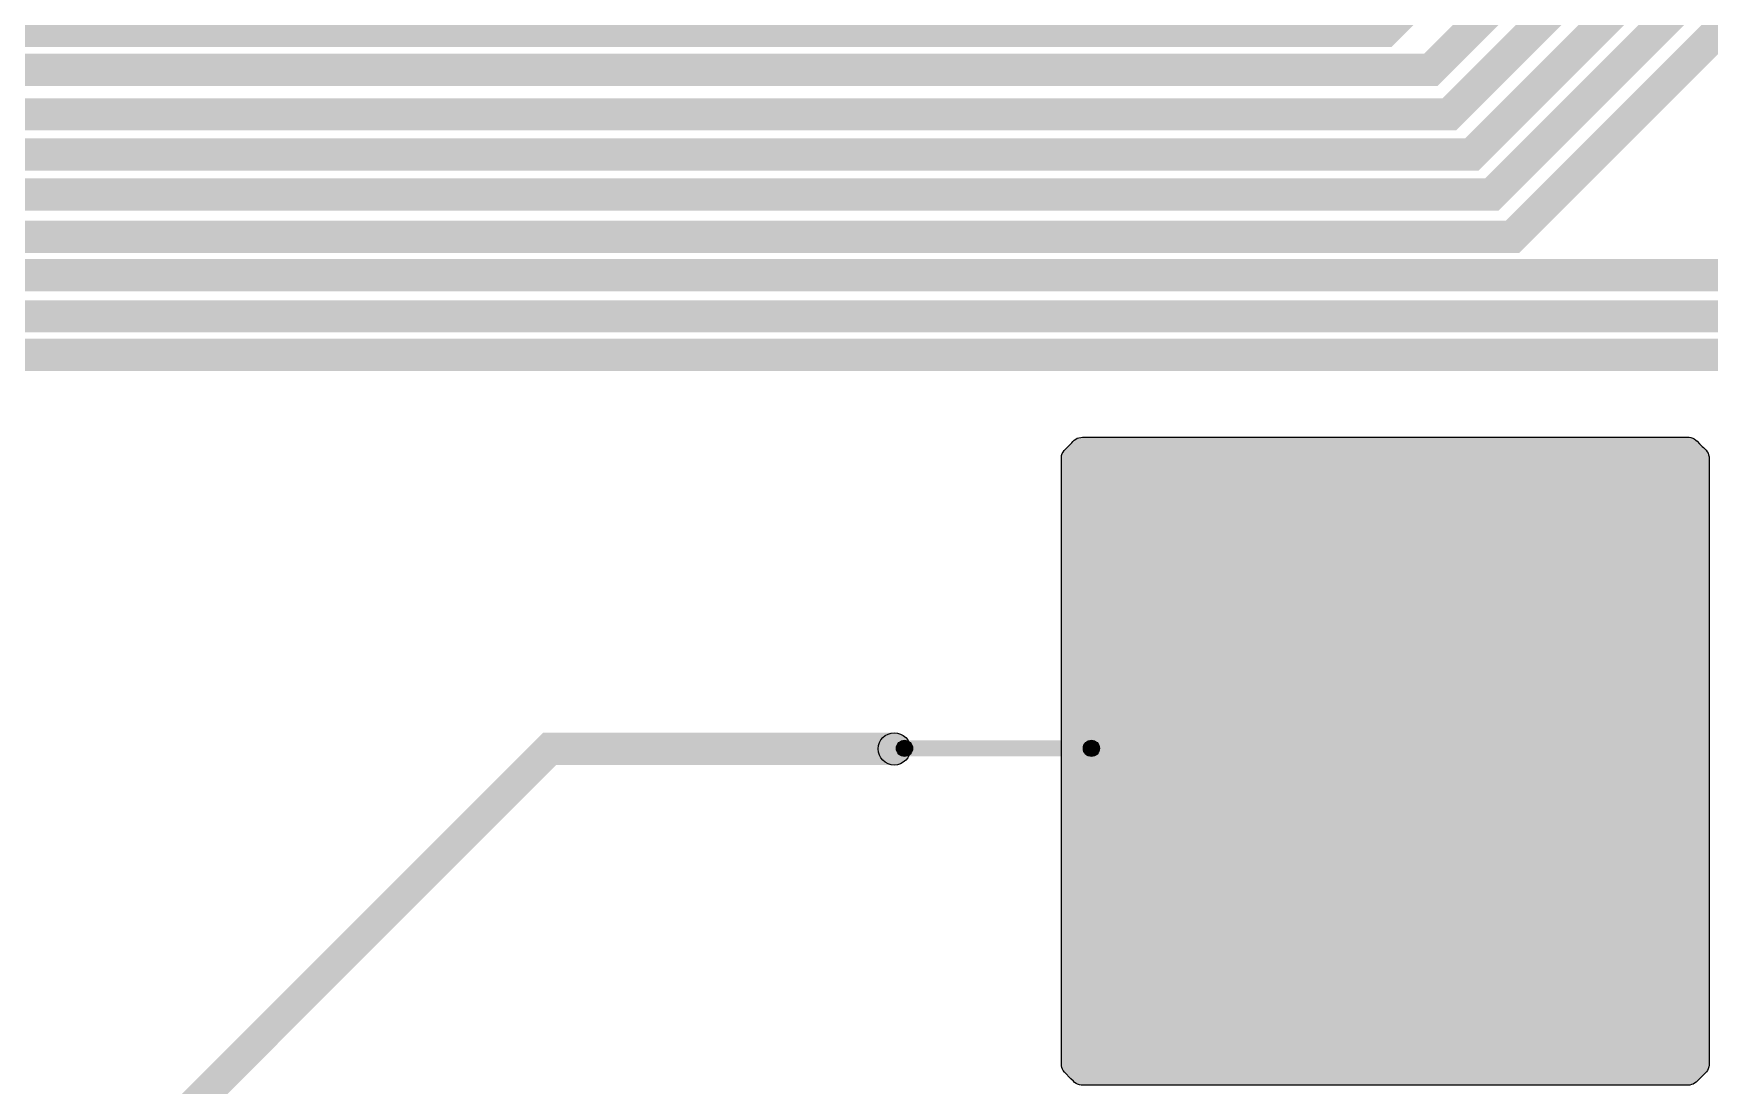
# Model space of a CAD drawing. Extents: x -57500 to 57500, y -57500 to 57500.
# Drawn here: x -17434 to -7045, y -3015 to 3505 of the extents above; entities that cross this region are included whole.
import ezdxf

# ---------------------------------------------------------------- set-up
doc = ezdxf.new("R2010")
doc.units = 0
doc.header["$MEASUREMENT"] = 0
doc.layers.get('0').update_dxf_attribs({"color": 160, "true_color": 0x003fff})
doc.layers.add('Metal1', color=160, linetype='Continuous', true_color=0x003fff)

msp = doc.modelspace()

# ---------------------------------------------------------------- hatches: boundary and pattern name
msp.add_hatch(color=5).paths.add_polyline_path([(-7047.519, -2877.441), (-7047.602, -2888.964), (-7049.334, -2900.373), (-7052.884, -2911.411), (-7057.858, -2921.15), (-7064.207, -2929.989), (-7071.774, -2937.786), (-7095.286, -2961.298), (-7103.434, -2969.445), (-7111.581, -2977.593), (-7119.729, -2985.741), (-7127.889, -2993.876), (-7136.984, -3000.971), (-7146.54, -3006.25), (-7156.83, -3009.988), (-7167.506, -3012.098), (-7178.367, -3012.526), (-10927.435, -3012.526), (-10938.957, -3012.443), (-10950.367, -3010.711), (-10961.405, -3007.161), (-10971.143, -3002.187), (-10979.982, -2995.838), (-10987.779, -2988.27), (-11003.143, -2972.906), (-11011.291, -2964.759), (-11035.734, -2940.316), (-11043.869, -2932.156), (-11050.964, -2923.061), (-11056.244, -2913.504), (-11059.981, -2903.215), (-11062.091, -2892.539), (-11062.519, -2881.677), (-11062.519, 867.39), (-11062.436, 878.913), (-11060.704, 890.322), (-11057.154, 901.36), (-11052.18, 911.098), (-11045.831, 919.937), (-11038.264, 927.735), (-11022.9, 943.099), (-11014.752, 951.246), (-11006.604, 959.394), (-10998.457, 967.542), (-10990.309, 975.689), (-10982.149, 983.824), (-10973.054, 990.919), (-10963.498, 996.199), (-10953.208, 999.936), (-10942.532, 1002.046), (-10931.671, 1002.474), (-7182.603, 1002.474), (-7171.08, 1002.391), (-7159.671, 1000.659), (-7148.633, 997.109), (-7138.895, 992.135), (-7130.056, 985.786), (-7122.258, 978.219), (-7106.894, 962.855), (-7098.747, 954.707), (-7090.599, 946.56), (-7082.452, 938.412), (-7074.304, 930.264), (-7066.169, 922.104), (-7059.074, 913.01), (-7053.794, 903.453), (-7050.057, 893.163), (-7047.947, 882.487), (-7047.519, 871.626)], flags=0)
h = msp.add_hatch(color=5)
edge = h.paths.add_edge_path(flags=0)
edge.add_arc((-12097.95, -928.8), 100, 0, 360)
h = msp.add_hatch(color=5)
edge = h.paths.add_edge_path(flags=0)
edge.add_arc((-12034.35, -925.5), 50, 0, 360)
h = msp.add_hatch(color=5)
edge = h.paths.add_edge_path(flags=0)
edge.add_arc((-10876.15, -925.5), 50, 0, 360)

# ---------------------------------------------------------------- linework, layer by layer
at = {"layer": 'Metal1'}
for points, const_width in [([(-29908.6, -1301.2), (-28441.2, 166.2), (-23852.25, 166.2), (-21263.7, 2754.75), (-8519.65, 2754.75), (-5621.1, 5653.3), (-2393.95, 5653.3), (-1329.7, 6717.55)], 200), ([(-29700.7, 1678.4), (-29700.7, 2218.8), (-29234.4, 2685.1), (-23850.8, 2685.1), (-23013.55, 3522.35), (-9056.45, 3522.35), (-6052, 6526.8), (-6052, 6689.05)], 200), ([(-27196.25, 1600.9), (-27196.25, 1982.4), (-26745.85, 2432.8), (-23714.9, 2432.8), (-22867.1, 3280.6), (-8772.2, 3280.6), (-5873.7, 6179.1), (-4558.25, 6179.1), (-4082.7, 6654.65), (-4082.7, 6687.65)], 200), ([(-24602.1, 1139.3), (-22736.9, 3004.5), (-8657.65, 3004.5), (-5764.45, 5897.7), (-3754.3, 5897.7), (-3442.85, 6209.15)], 200), ([(-27483.4, -1202.4), (-26360.05, -79.05), (-23668.1, -79.05), (-21082.15, 2506.9), (-8393.85, 2506.9), (-5476.45, 5424.3), (-2114.15, 5424.3), (-1541.85, 5996.6), (-1376.75, 5996.6)], 200), ([(-24454.55, -972), (-23945.85, -972), (-20729.3, 2244.55), (-8266.2, 2244.55), (-6490.65, 4020.1), (-1404.45, 4020.1)], 200), ([(-30169.5, -3577.55), (-28971.55, -2379.6), (-23065.35, -2379.6), (-22609.5, -1923.75), (-22609.5, -397.2), (-20204.35, 2007.95), (-1462.65, 2007.95)], 200), ([(-1902.55, 1371.3), (-1902.55, 1532.7), (-2122.4, 1752.55), (-20086.5, 1752.55), (-22355.15, -516.1), (-22355.15, -2026.75), (-22964.75, -2636.35), (-26092.05, -2636.35), (-27178.7, -3723)], 200), ([(-24454.4, -3785.85), (-22418.9, -3785.85), (-21554.95, -2921.9), (-21554.95, -419.95), (-19621.15, 1513.85), (-5263.75, 1513.85), (-5128, 1378.1), (-5128, 1290.4)], 200), ([(-30030.75, -6208.3), (-28668.45, -4846), (-18151.8, -4846), (-14234.6, -928.8), (-12097.95, -928.8)], 200), ([(-10876.15, -925.5), (-12034.35, -925.5)], 100)]:
    msp.add_lwpolyline(points, dxfattribs=dict(at, const_width=const_width))
msp.add_lwpolyline([(-7047.519, -2877.441), (-7047.602, -2888.964), (-7049.334, -2900.373), (-7052.884, -2911.411), (-7057.858, -2921.15), (-7064.207, -2929.989), (-7071.774, -2937.786), (-7095.286, -2961.298), (-7103.434, -2969.445), (-7111.581, -2977.593), (-7119.729, -2985.741), (-7127.889, -2993.876), (-7136.984, -3000.971), (-7146.54, -3006.25), (-7156.83, -3009.988), (-7167.506, -3012.098), (-7178.367, -3012.526), (-10927.435, -3012.526), (-10938.957, -3012.443), (-10950.367, -3010.711), (-10961.405, -3007.161), (-10971.143, -3002.187), (-10979.982, -2995.838), (-10987.779, -2988.27), (-11003.143, -2972.906), (-11011.291, -2964.759), (-11035.734, -2940.316), (-11043.869, -2932.156), (-11050.964, -2923.061), (-11056.244, -2913.504), (-11059.981, -2903.215), (-11062.091, -2892.539), (-11062.519, -2881.677), (-11062.519, 867.39), (-11062.436, 878.913), (-11060.704, 890.322), (-11057.154, 901.36), (-11052.18, 911.098), (-11045.831, 919.937), (-11038.264, 927.735), (-11022.9, 943.099), (-11014.752, 951.246), (-11006.604, 959.394), (-10998.457, 967.542), (-10990.309, 975.689), (-10982.149, 983.824), (-10973.054, 990.919), (-10963.498, 996.199), (-10953.208, 999.936), (-10942.532, 1002.046), (-10931.671, 1002.474), (-7182.603, 1002.474), (-7171.08, 1002.391), (-7159.671, 1000.659), (-7148.633, 997.109), (-7138.895, 992.135), (-7130.056, 985.786), (-7122.258, 978.219), (-7106.894, 962.855), (-7098.747, 954.707), (-7090.599, 946.56), (-7082.452, 938.412), (-7074.304, 930.264), (-7066.169, 922.104), (-7059.074, 913.01), (-7053.794, 903.453), (-7050.057, 893.163), (-7047.947, 882.487), (-7047.519, 871.626)], close=True, dxfattribs=at)
for centre, radius in [((-12097.95, -928.8), 100), ((-12034.35, -925.5), 50), ((-10876.15, -925.5), 50)]:
    msp.add_circle(centre, radius, dxfattribs=at)

doc.saveas('drawing.dxf')
